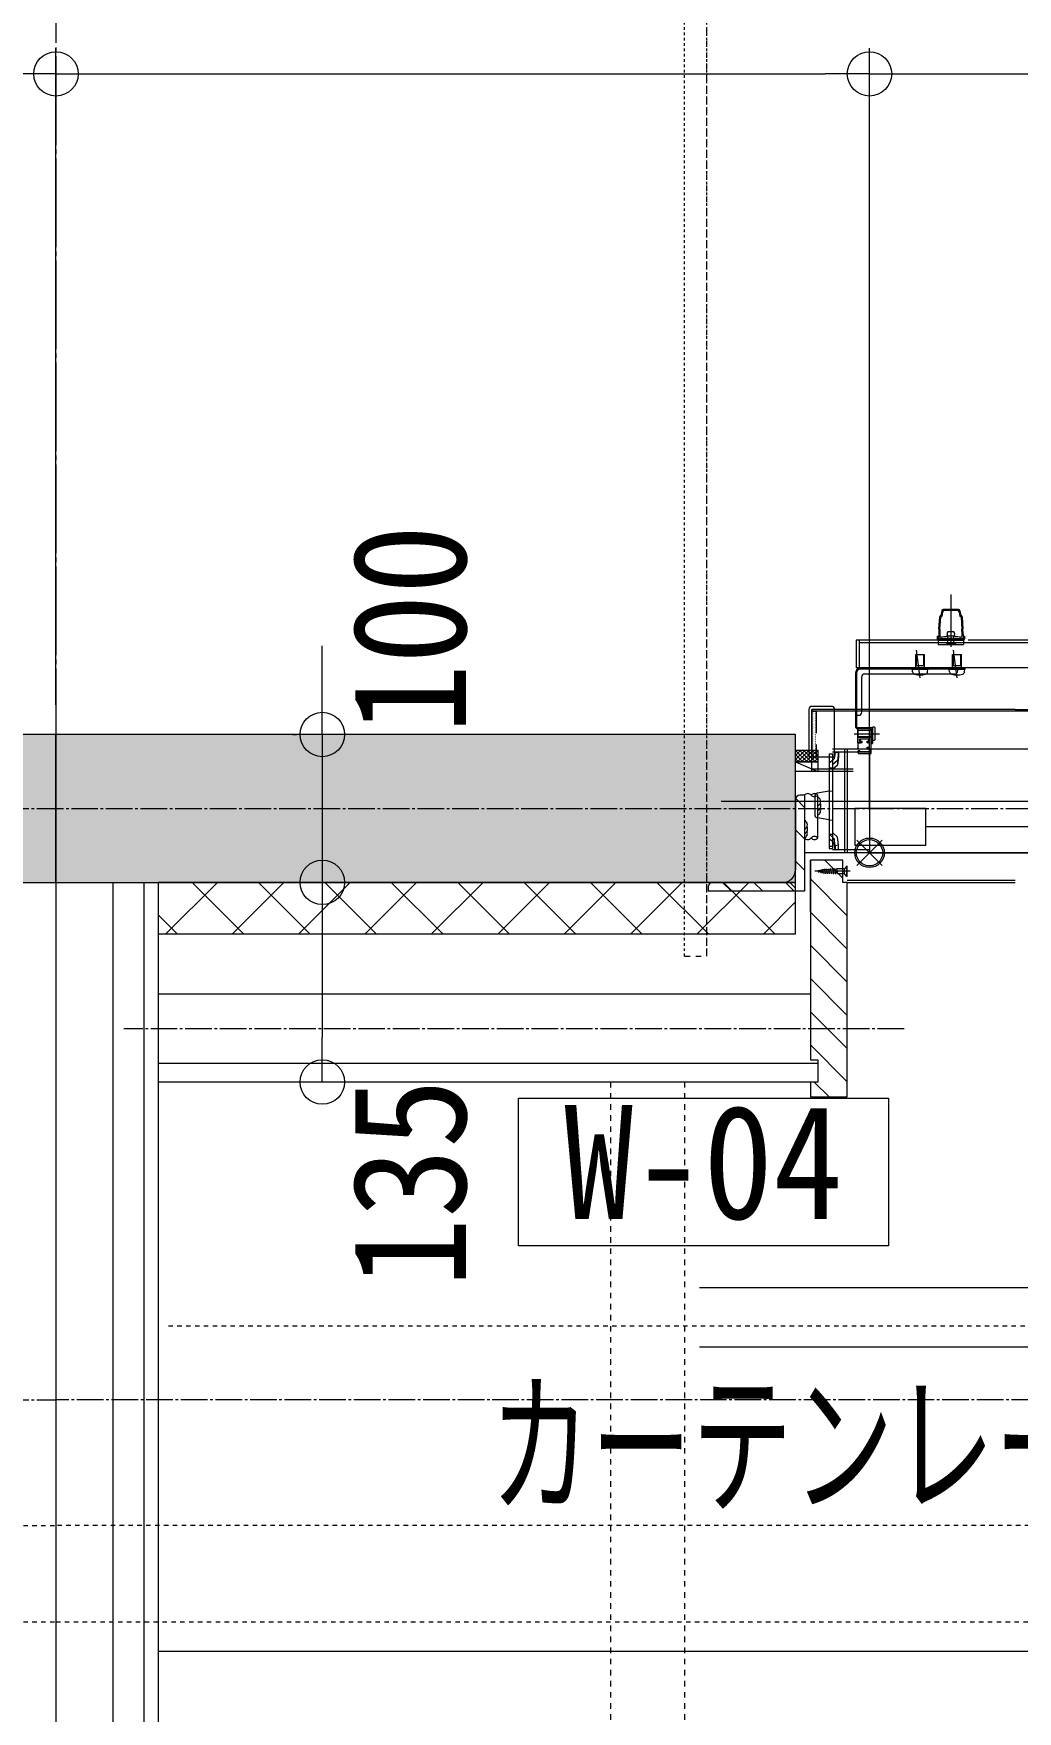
# Model space of a CAD drawing. Units: millimetres at full size, sheet at 1:30. Extents: x -17796 to 21385, y -23279 to 7734.
# Drawn here: x 13369 to 14034, y 2670 to 3805 of the extents above; entities that cross this region are included whole.
import ezdxf
from ezdxf.enums import TextEntityAlignment as Align

# ---------------------------------------------------------------- set-up
doc = ezdxf.new("R2010")
doc.units = ezdxf.units.MM
doc.header["$LTSCALE"] = 30
for name, pattern in [('USER10', [0.12, 0.06, -0.06]), ('USER11', [0.25, 0.125, -0.125]), ('USER14', [18.9, 15, -0.9, 0.6, -0.9, 0.6, -0.9]), ('USER2', [2, 1.25, -0.25, 0.25, -0.25]), ('USER4', [0.78, 0.6, -0.06, 0.06, -0.06]), ('USER7', [0.2, 0.1, -0.1]), ('USER8', [0.75, 0.5, -0.25]), ('USER9', [2.3, 2, -0.1, 0.1, -0.1])]:
    doc.linetypes.add(name, pattern=pattern)
for name, color, linetype, lineweight in [('0-1_(W)電灯', 253, 'Continuous', 18), ('0-A_RC壁', 21, 'Continuous', 18), ('0-B_0_6P', 54, 'USER4', 18), ('0-C_0_4P', 4, 'Continuous', 18), ('0-D_破線', 30, 'Continuous', 18), ('1-F_衛生陶器・住設', 2, 'USER9', 18), ('2-E_', 253, 'USER10', 18), ('3-D_雲マーク・質疑コ', 3, 'USER11', 18), ('6-0_補助線1', 134, 'Continuous', 9), ('6-F_寸法', 2, 'Continuous', 18)]:
    doc.layers.add(name, color=color, linetype=linetype, lineweight=lineweight)
doc.styles.add('ＭＳ ゴシック', font='')
doc.styles.get('ＭＳ ゴシック').set_extended_font_data('MS Gothic')

msp = doc.modelspace()

# ---------------------------------------------------------------- linework, layer by layer
at = {"layer": '0-1_(W)電灯', "color": 6}
for p, q in [((13384.07, 3350.96), (13384.07, 3795.18)), ((13384.07, 3350.96), (13384.07, 3795.18)), ((13934.07, 3280.96), (13934.07, 3795.18)), ((13934.07, 3280.96), (13934.07, 3795.18)), ((13414.07, 3777.68), (13904.07, 3777.68)), ((13964.07, 3777.68), (15314.07, 3777.68)), ((15618.07, 2710.96), (13453.07, 2710.96))]:
    msp.add_line(p, q, dxfattribs=at)
at = {"layer": '0-1_(W)電灯', "color": 7}
for p, q in [((13384.07, 3777.68), (13354.07, 3777.68)), ((13384.07, 3777.68), (13414.07, 3777.68)), ((13934.07, 3777.68), (13904.07, 3777.68)), ((13934.07, 3777.68), (13964.07, 3777.68)), ((13564.13, 3330.96), (13564.13, 3360.96)), ((13934.07, 3285.96), (15344.07, 3285.96)), ((13564.13, 3230.96), (13564.13, 3200.96)), ((13564.13, 3230.96), (13564.13, 3200.96)), ((13564.13, 3095.96), (13564.13, 3125.96))]:
    msp.add_line(p, q, dxfattribs=at)
at = {"layer": '0-1_(W)電灯', "color": 9}
for p, q in [((13994.24, 3415.47), (13983.9, 3415.47)), ((13989.07, 3425.56), (13989.07, 3390.33)), ((13980.93, 3402.17), (13981.51, 3410.54)), ((13981.63, 3402.13), (13982.19, 3410.29)), ((13982.92, 3414.66), (13982.32, 3411.46)), ((13982.9, 3410.76), (13982.69, 3410.76)), ((13983.5, 3413.96), (13982.9, 3410.76)), ((13993.66, 3414.77), (13984.48, 3414.77)), ((13994.64, 3413.96), (13995.24, 3410.76)), ((13995.22, 3414.66), (13995.82, 3411.46)), ((13995.45, 3410.76), (13995.24, 3410.76)), ((13995.95, 3410.29), (13996.5, 3402.13)), ((13996.63, 3410.54), (13997.2, 3402.17)), ((13925.07, 3394.76), (13925.07, 3375.96)), ((13927.07, 3394.76), (13925.07, 3394.76)), ((14020.12, 3392.96), (13927.07, 3392.96)), ((13979.77, 3397.56), (13979.77, 3395.56)), ((13979.77, 3397.56), (13980.57, 3397.56)), ((13980.57, 3397.56), (13980.57, 3391.76)), ((13980.57, 3395.56), (13997.57, 3395.56)), ((13980.57, 3394.76), (13997.57, 3394.76)), ((13980.82, 3398.77), (13980.82, 3396.56)), ((13987.47, 3392.06), (13985.47, 3392.96)), ((13986.07, 3397.37), (13986.07, 3396.97)), ((13991.07, 3400.46), (13987.07, 3400.46)), ((13987.07, 3395.56), (13987.07, 3397.46)), ((13987.07, 3392.96), (13987.07, 3395.5)), ((13990.67, 3392.06), (13992.67, 3392.96)), ((13991.07, 3395.56), (13991.07, 3397.46)), ((13991.07, 3392.96), (13991.07, 3395.5)), ((13992.07, 3397.37), (13992.07, 3396.97)), ((13997.32, 3398.77), (13997.32, 3396.56)), ((13997.57, 3397.56), (13997.57, 3391.76)), ((13997.57, 3397.56), (13998.37, 3397.56)), ((13998.37, 3397.56), (13998.37, 3395.56)), ((15226.17, 3392.96), (14020.31, 3392.96)), ((13965.27, 3375.16), (13965.27, 3385.16)), ((13965.27, 3385.16), (13971.27, 3385.16)), ((13968.27, 3369.19), (13965.77, 3388.06)), ((13965.81, 3377.66), (13965.81, 3385.16)), ((13970.73, 3377.66), (13970.73, 3385.16)), ((13971.27, 3375.16), (13971.27, 3385.16)), ((13980.57, 3391.76), (13997.57, 3391.76)), ((13990.67, 3392.06), (13987.47, 3392.06)), ((13990.27, 3375.16), (13990.27, 3385.16)), ((13990.27, 3385.16), (13996.27, 3385.16)), ((13993.27, 3369.19), (13990.77, 3387.88)), ((13990.81, 3377.66), (13990.81, 3385.16)), ((13995.73, 3377.66), (13995.73, 3385.16)), ((13996.27, 3375.16), (13996.27, 3385.16)), ((13924.77, 3335.76), (13924.77, 3372.96)), ((13925.57, 3371.96), (13924.77, 3371.96)), ((13927.07, 3375.96), (13925.07, 3375.96)), ((13925.57, 3335.76), (13925.57, 3373.16)), ((14012.72, 3375.96), (13927.07, 3375.96)), ((13998.77, 3375.16), (13927.57, 3375.16)), ((13998.77, 3375.96), (13927.77, 3375.96)), ((13928.77, 3345.96), (13928.77, 3369.96)), ((13930.77, 3371.96), (13991.77, 3371.96)), ((13963.17, 3373.42), (13963.02, 3375.16)), ((13963.02, 3375.16), (13973.52, 3375.16)), ((13965.02, 3375.16), (13965.02, 3375.96)), ((13965.27, 3377.66), (13971.27, 3377.66)), ((13971.52, 3375.16), (13971.52, 3375.96)), ((13973.37, 3373.42), (13973.52, 3375.16)), ((13988.17, 3373.42), (13988.02, 3375.16)), ((13988.02, 3375.16), (13998.52, 3375.16)), ((13990.02, 3375.16), (13990.02, 3375.96)), ((13990.27, 3377.66), (13996.27, 3377.66)), ((13993.77, 3373.96), (13993.77, 3375.16)), ((13996.52, 3375.16), (13996.52, 3375.96)), ((13998.37, 3373.42), (13998.52, 3375.16)), ((13998.77, 3375.16), (13998.77, 3375.96)), ((15262.42, 3375.96), (14012.72, 3375.96)), ((13925.57, 3365.96), (13924.77, 3365.96)), ((13893.07, 3347.96), (13893.07, 3315.66)), ((13909.07, 3349.96), (13895.07, 3349.96)), ((13895.07, 3305.96), (13895.07, 3347.96)), ((13910.07, 3347.96), (13895.07, 3347.96)), ((13910.07, 3347.96), (13895.07, 3347.96)), ((13895.07, 3347.96), (13895.07, 3315.66)), ((13910.07, 3348.96), (13910.07, 3315.66)), ((14032.57, 3347.96), (13910.07, 3347.96)), ((14032.57, 3347.96), (15245.57, 3347.96)), ((14032.57, 3346.76), (13895.07, 3346.76)), ((13895.29, 3346.61), (13895.28, 3346.61)), ((13895.29, 3345.02), (13895.28, 3345.02)), ((13895.29, 3343.44), (13895.28, 3343.44)), ((13895.29, 3341.85), (13895.28, 3341.85)), ((13895.29, 3340.26), (13895.28, 3340.26)), ((13895.29, 3338.67), (13895.28, 3338.67)), ((13895.29, 3337.09), (13895.28, 3337.09)), ((13895.69, 3345.82), (13895.68, 3345.82)), ((13895.69, 3344.23), (13895.68, 3344.23)), ((13895.69, 3342.64), (13895.68, 3342.64)), ((13895.69, 3341.06), (13895.68, 3341.06)), ((13895.69, 3339.47), (13895.68, 3339.47)), ((13895.69, 3337.88), (13895.68, 3337.88)), ((13895.69, 3336.29), (13895.68, 3336.29)), ((13896.08, 3346.61), (13896.07, 3346.61)), ((13896.08, 3345.02), (13896.07, 3345.02)), ((13896.08, 3343.44), (13896.07, 3343.44)), ((13896.08, 3341.85), (13896.07, 3341.85)), ((13896.08, 3340.26), (13896.07, 3340.26)), ((13896.08, 3338.67), (13896.07, 3338.67)), ((13896.08, 3337.09), (13896.07, 3337.09)), ((13896.48, 3345.82), (13896.47, 3345.82)), ((13896.48, 3344.23), (13896.47, 3344.23)), ((13896.48, 3342.64), (13896.47, 3342.64)), ((13896.48, 3341.06), (13896.47, 3341.06)), ((13896.48, 3339.47), (13896.47, 3339.47)), ((13896.48, 3337.88), (13896.47, 3337.88)), ((13896.48, 3336.29), (13896.47, 3336.29)), ((13896.88, 3346.61), (13896.87, 3346.61)), ((13896.88, 3345.02), (13896.87, 3345.02)), ((13896.88, 3343.44), (13896.87, 3343.44)), ((13896.88, 3341.85), (13896.87, 3341.85)), ((13896.88, 3340.26), (13896.87, 3340.26)), ((13896.88, 3338.67), (13896.87, 3338.67)), ((13896.88, 3337.09), (13896.87, 3337.09)), ((13897.28, 3345.82), (13897.27, 3345.82)), ((13897.28, 3344.23), (13897.27, 3344.23)), ((13897.28, 3342.64), (13897.27, 3342.64)), ((13897.28, 3341.06), (13897.27, 3341.06)), ((13897.28, 3339.47), (13897.27, 3339.47)), ((13897.28, 3337.88), (13897.27, 3337.88)), ((13897.28, 3336.29), (13897.27, 3336.29)), ((13897.67, 3346.61), (13897.66, 3346.61)), ((13897.67, 3345.02), (13897.66, 3345.02)), ((13897.67, 3343.44), (13897.66, 3343.44)), ((13897.67, 3341.85), (13897.66, 3341.85)), ((13897.67, 3340.26), (13897.66, 3340.26)), ((13897.67, 3338.67), (13897.66, 3338.67)), ((13897.67, 3337.09), (13897.66, 3337.09)), ((13925.57, 3343.96), (13926.77, 3343.96)), ((13936.07, 3335.96), (13936.07, 3326.96)), ((13937.27, 3335.96), (13936.07, 3335.96)), ((15245.57, 3346.76), (14032.57, 3346.76)), ((13895.29, 3335.5), (13895.28, 3335.5)), ((13895.29, 3333.91), (13895.28, 3333.91)), ((13895.29, 3332.32), (13895.28, 3332.32)), ((13895.29, 3330.74), (13895.28, 3330.74)), ((13895.29, 3329.15), (13895.28, 3329.15)), ((13895.29, 3327.56), (13895.28, 3327.56)), ((13895.29, 3325.97), (13895.28, 3325.97)), ((13895.69, 3334.71), (13895.68, 3334.71)), ((13895.69, 3333.12), (13895.68, 3333.12)), ((13895.69, 3331.53), (13895.68, 3331.53)), ((13895.69, 3329.94), (13895.68, 3329.94)), ((13895.69, 3328.36), (13895.68, 3328.36)), ((13895.69, 3326.77), (13895.68, 3326.77)), ((13895.69, 3325.18), (13895.68, 3325.18)), ((13896.08, 3335.5), (13896.07, 3335.5)), ((13896.08, 3333.91), (13896.07, 3333.91)), ((13896.08, 3332.32), (13896.07, 3332.32)), ((13896.08, 3330.74), (13896.07, 3330.74)), ((13896.08, 3329.15), (13896.07, 3329.15)), ((13896.08, 3327.56), (13896.07, 3327.56)), ((13896.08, 3325.97), (13896.07, 3325.97)), ((13896.48, 3334.71), (13896.47, 3334.71)), ((13896.48, 3333.12), (13896.47, 3333.12)), ((13896.48, 3331.53), (13896.47, 3331.53)), ((13896.48, 3329.94), (13896.47, 3329.94)), ((13896.48, 3328.36), (13896.47, 3328.36)), ((13896.48, 3326.77), (13896.47, 3326.77)), ((13896.48, 3325.18), (13896.47, 3325.18)), ((13896.88, 3335.5), (13896.87, 3335.5)), ((13896.88, 3333.91), (13896.87, 3333.91)), ((13896.88, 3332.32), (13896.87, 3332.32)), ((13896.88, 3330.74), (13896.87, 3330.74)), ((13896.88, 3329.15), (13896.87, 3329.15)), ((13896.88, 3327.56), (13896.87, 3327.56)), ((13896.88, 3325.97), (13896.87, 3325.97)), ((13897.28, 3334.71), (13897.27, 3334.71)), ((13897.28, 3333.12), (13897.27, 3333.12)), ((13897.28, 3331.53), (13897.27, 3331.53)), ((13897.28, 3329.94), (13897.27, 3329.94)), ((13897.28, 3328.36), (13897.27, 3328.36)), ((13897.28, 3326.77), (13897.27, 3326.77)), ((13897.28, 3325.18), (13897.27, 3325.18)), ((13897.67, 3335.5), (13897.66, 3335.5)), ((13897.67, 3333.91), (13897.66, 3333.91)), ((13897.67, 3332.32), (13897.66, 3332.32)), ((13897.67, 3330.74), (13897.66, 3330.74)), ((13897.67, 3329.15), (13897.66, 3329.15)), ((13897.67, 3327.56), (13897.66, 3327.56)), ((13897.67, 3325.97), (13897.66, 3325.97)), ((13925.57, 3335.76), (13935.27, 3335.76)), ((13935.27, 3334.96), (13925.57, 3334.96)), ((13926.07, 3325.26), (13926.07, 3334.96)), ((13926.07, 3334.96), (13926.67, 3334.96)), ((13926.07, 3333.96), (13926.07, 3328.96)), ((13934.87, 3333.96), (13926.07, 3333.96)), ((13936.07, 3333.56), (13926.07, 3333.56)), ((13936.07, 3329.36), (13926.07, 3329.36)), ((13934.87, 3328.96), (13926.07, 3328.96)), ((13926.07, 3325.76), (13926.07, 3328.46)), ((13926.07, 3325.26), (13926.07, 3321.96)), ((13933.57, 3328.96), (13926.57, 3328.96)), ((13926.57, 3325.26), (13928.27, 3325.26)), ((13934.77, 3334.96), (13926.67, 3334.96)), ((13933.57, 3327.76), (13927.27, 3327.76)), ((13927.27, 3326.26), (13927.27, 3327.76)), ((13927.27, 3326.26), (13928.27, 3326.26)), ((13927.77, 3327.76), (13927.77, 3326.46)), ((13933.57, 3327.76), (13927.77, 3327.76)), ((13927.77, 3326.46), (13928.97, 3326.46)), ((13932.37, 3325.26), (13932.37, 3326.46)), ((13932.37, 3326.46), (13933.57, 3326.46)), ((13933.57, 3325.26), (13932.37, 3325.26)), ((13933.57, 3326.26), (13933.07, 3326.26)), ((13933.57, 3325.26), (13933.07, 3325.26)), ((13933.57, 3326.46), (13933.57, 3327.76)), ((13934.07, 3326.76), (13934.07, 3327.26)), ((13934.07, 3322.46), (13934.07, 3324.76)), ((13934.07, 3322.86), (13934.07, 3324.76)), ((13934.87, 3333.96), (13934.87, 3328.96)), ((13934.87, 3333.96), (13934.99, 3333.8)), ((13934.87, 3328.96), (13934.99, 3329.12)), ((13935.27, 3318.46), (13935.27, 3334.46)), ((13935.27, 3334.21), (13936.07, 3334.21)), ((13935.27, 3332.21), (13936.07, 3332.21)), ((13935.27, 3328.71), (13936.07, 3328.71)), ((13935.27, 3326.71), (13936.07, 3326.71)), ((13936.07, 3334.96), (13936.07, 3324.96)), ((13937.27, 3326.96), (13936.07, 3326.96)), ((13937.57, 3335.66), (13937.57, 3327.26)), ((13884.07, 3314.02), (13890.5, 3320.46)), ((13884.07, 3316.85), (13887.67, 3320.46)), ((13884.07, 3319.68), (13884.85, 3320.46)), ((13891.82, 3312.46), (13884.07, 3320.21)), ((13889, 3312.46), (13884.07, 3317.38)), ((13886.17, 3312.46), (13884.07, 3314.55)), ((13885.33, 3312.46), (13893.33, 3320.46)), ((13894.65, 3312.46), (13886.65, 3320.46)), ((13888.16, 3312.46), (13896.16, 3320.46)), ((13897.48, 3312.46), (13889.48, 3320.46)), ((13890.99, 3312.46), (13898.99, 3320.46)), ((13899.07, 3313.7), (13892.31, 3320.46)), ((13910.07, 3315.66), (13893.07, 3315.66)), ((13893.82, 3312.46), (13899.07, 3317.71)), ((13899.07, 3316.52), (13895.14, 3320.46)), ((13895.29, 3324.39), (13895.28, 3324.39)), ((13895.29, 3322.8), (13895.28, 3322.8)), ((13895.29, 3321.21), (13895.28, 3321.21)), ((13895.29, 3319.62), (13895.28, 3319.62)), ((13895.29, 3318.04), (13895.28, 3318.04)), ((13895.29, 3316.45), (13895.28, 3316.45)), ((13895.69, 3323.59), (13895.68, 3323.59)), ((13895.69, 3322.01), (13895.68, 3322.01)), ((13895.69, 3320.42), (13895.68, 3320.42)), ((13895.69, 3318.83), (13895.68, 3318.83)), ((13895.69, 3317.24), (13895.68, 3317.24)), ((13896.08, 3324.39), (13896.07, 3324.39)), ((13896.08, 3322.8), (13896.07, 3322.8)), ((13896.08, 3321.21), (13896.07, 3321.21)), ((13896.08, 3319.62), (13896.07, 3319.62)), ((13896.08, 3318.04), (13896.07, 3318.04)), ((13896.08, 3316.45), (13896.07, 3316.45)), ((13896.48, 3323.59), (13896.47, 3323.59)), ((13896.48, 3322.01), (13896.47, 3322.01)), ((13896.48, 3320.42), (13896.47, 3320.42)), ((13896.48, 3318.83), (13896.47, 3318.83)), ((13896.48, 3317.24), (13896.47, 3317.24)), ((13896.64, 3312.46), (13899.07, 3314.88)), ((13896.88, 3324.39), (13896.87, 3324.39)), ((13896.88, 3322.8), (13896.87, 3322.8)), ((13896.88, 3321.21), (13896.87, 3321.21)), ((13896.88, 3319.62), (13896.87, 3319.62)), ((13896.88, 3318.04), (13896.87, 3318.04)), ((13896.88, 3316.45), (13896.87, 3316.45)), ((13897.28, 3323.59), (13897.27, 3323.59)), ((13897.28, 3322.01), (13897.27, 3322.01)), ((13897.28, 3320.42), (13897.27, 3320.42)), ((13897.28, 3318.83), (13897.27, 3318.83)), ((13897.28, 3317.24), (13897.27, 3317.24)), ((13897.67, 3324.39), (13897.66, 3324.39)), ((13897.67, 3322.8), (13897.66, 3322.8)), ((13897.67, 3321.21), (13897.66, 3321.21)), ((13897.67, 3319.62), (13897.66, 3319.62)), ((13897.67, 3318.04), (13897.66, 3318.04)), ((13897.67, 3316.45), (13897.66, 3316.45)), ((13899.07, 3319.35), (13897.97, 3320.46)), ((13906.77, 3317.96), (13906.77, 3253.96)), ((13906.77, 3317.96), (13909.07, 3317.96)), ((13909.07, 3313.46), (13906.77, 3311.56)), ((13934.07, 3320.96), (13909.07, 3320.96)), ((13934.07, 3318.96), (13909.07, 3318.96)), ((13909.07, 3317.96), (13909.07, 3253.96)), ((13912.48, 3313.3), (13909.07, 3310.47)), ((13910.87, 3318.96), (13913.15, 3318.67)), ((13912.48, 3313.3), (13912.44, 3310.3)), ((13913.15, 3318.67), (13912.48, 3313.3)), ((13913.15, 3318.67), (13913.15, 3315.67)), ((13917.07, 3320.96), (13917.07, 3250.96)), ((13919.07, 3320.96), (13919.07, 3250.96)), ((13926.07, 3321.96), (13927.07, 3320.96)), ((13926.07, 3320.96), (13926.07, 3321.96)), ((13926.37, 3318.46), (13926.37, 3319.86)), ((13927.57, 3319.86), (13926.37, 3319.86)), ((13934.77, 3317.96), (13926.87, 3317.96)), ((13927.57, 3319.16), (13927.57, 3319.86)), ((13934.07, 3319.16), (13927.57, 3319.16)), ((13932.37, 3320.96), (13932.37, 3322.36)), ((13932.37, 3322.36), (13933.57, 3322.36)), ((13933.57, 3321.96), (13933.07, 3321.96)), ((13934.07, 3320.96), (13933.07, 3320.96)), ((15344.07, 3320.96), (13934.07, 3320.96)), ((13934.07, 3318.96), (13934.07, 3320.96)), ((13934.07, 3319.16), (13934.07, 3320.96)), ((13884.07, 3312.46), (13899.07, 3305.96)), ((13923.06, 3307.46), (13895.07, 3307.46)), ((13923.07, 3305.96), (13895.07, 3305.96)), ((13906.77, 3308.36), (13909.07, 3308.36)), ((13906.77, 3292.57), (13898.74, 3291.23)), ((13906.77, 3292.57), (13909.07, 3292.96)), ((13833.8, 3285.96), (13934.07, 3285.96)), ((13884.07, 3286.96), (13884.07, 3239.46)), ((13890.07, 3281.68), (13884.15, 3287.6)), ((13890.07, 3289.96), (13887.07, 3289.96)), ((13890.07, 3289.96), (13890.07, 3224.96)), ((13890.07, 3289.96), (13890.07, 3260.97)), ((13897.07, 3289.26), (13897.07, 3276.65)), ((13899.07, 3260.97), (13899.07, 3289.96)), ((13924.07, 3280.96), (13924.07, 3255.96)), ((13972.07, 3280.96), (13924.07, 3280.96)), ((13972.07, 3255.96), (13972.07, 3280.96)), ((13906.77, 3273.34), (13898.74, 3274.68)), ((13906.77, 3273.34), (13909.07, 3272.96)), ((14619.07, 3268.46), (13972.07, 3268.46)), ((13890.07, 3260.47), (13884.07, 3266.47)), ((13909.07, 3261.52), (13906.77, 3263.56)), ((13906.77, 3263.56), (13909.07, 3263.56)), ((13912.44, 3261.61), (13909.07, 3264.59)), ((13910.27, 3260.46), (13909.07, 3261.52)), ((13910.87, 3255.96), (13910.27, 3260.46)), ((13910.27, 3260.46), (13910.27, 3257.46)), ((13913.15, 3256.24), (13912.44, 3261.61)), ((13942.63, 3242.4), (13925.51, 3259.51)), ((13942.63, 3259.51), (13925.51, 3242.4)), ((13890.07, 3239.26), (13884.07, 3245.26)), ((13909.37, 3250.96), (13890.07, 3250.96)), ((13894.07, 3210.96), (13894.07, 3245.96)), ((13916.07, 3233.77), (13903.89, 3245.96)), ((13906.77, 3255.46), (13909.07, 3255.46)), ((13906.77, 3253.96), (13909.07, 3253.96)), ((13934.07, 3252.96), (13909.07, 3252.96)), ((13934.07, 3250.96), (13909.07, 3250.96)), ((13910.87, 3255.96), (13913.15, 3256.24)), ((13910.87, 3255.96), (13910.87, 3252.96)), ((13972.07, 3255.96), (13924.07, 3255.96)), ((13934.07, 3250.96), (13934.07, 3252.96)), ((15344.07, 3250.96), (13934.07, 3250.96)), ((13921.07, 3238.46), (13897.08, 3238.46)), ((13825.07, 3227.96), (13825.07, 3224.96)), ((13890.07, 3224.96), (13825.07, 3224.96)), ((13875.57, 3230.96), (13828.07, 3230.96)), ((13840.73, 3224.96), (13834.73, 3230.96)), ((13861.94, 3224.96), (13855.94, 3230.96)), ((13883.16, 3224.96), (13877.03, 3231.08)), ((13919.07, 3208.32), (13894.07, 3233.32)), ((13919.07, 3230.77), (13918.89, 3230.96)), ((13919.07, 3232.46), (14032.57, 3232.46)), ((13919.07, 3230.96), (14032.57, 3230.96)), ((13919.07, 3185.87), (13894.07, 3210.87)), ((13919.07, 3163.42), (13894.07, 3188.42)), ((13919.07, 3140.97), (13894.07, 3165.97)), ((13919.07, 3118.52), (13894.07, 3143.52)), ((13919.07, 3096.07), (13894.07, 3121.07)), ((13906.73, 3085.96), (13896.73, 3095.96))]:
    msp.add_line(p, q, dxfattribs=at)
at = {"layer": '0-1_(W)電灯', "color": 171}
for p, q in [((13564.13, 3360.96), (13564.13, 3390.96)), ((13544.13, 3330.96), (13546.63, 3330.96)), ((13544.13, 3230.96), (13546.63, 3230.96)), ((13564.13, 3200.96), (13564.13, 3170.96)), ((13564.13, 3200.96), (13564.13, 3125.96)), ((13564.13, 3095.96), (13546.63, 3095.96))]:
    msp.add_line(p, q, dxfattribs=at)
at = {"layer": '0-1_(W)電灯', "color": 9, "linetype": 'USER2'}
msp.add_line((13923.65, 3331.46), (13940.76, 3331.46), dxfattribs=at)
at = {"layer": '0-1_(W)電灯', "color": 9, "linetype": 'USER8'}
for p, q in [((13902.87, 3239.47), (13899.08, 3238.46)), ((13902.87, 3237.44), (13899.08, 3238.46)), ((13899.38, 3239.16), (13899.68, 3237.67)), ((13900.71, 3239.51), (13901.16, 3237.28)), ((13902.04, 3239.87), (13902.64, 3236.88)), ((13911.86, 3239.79), (13902.87, 3239.47)), ((13912.39, 3237.11), (13902.87, 3237.44)), ((13903.4, 3240.09), (13904.06, 3236.8)), ((13904.79, 3240.14), (13905.46, 3236.75)), ((13906.18, 3240.19), (13906.87, 3236.7)), ((13907.57, 3240.24), (13908.28, 3236.65)), ((13908.96, 3240.29), (13909.69, 3236.6)), ((13910.35, 3240.33), (13911.1, 3236.55)), ((13917.07, 3240.2), (13911.77, 3240.2)), ((13911.77, 3240.2), (13912.47, 3236.71)), ((13917.07, 3236.71), (13912.47, 3236.71)), ((13918.82, 3241.95), (13917.07, 3240.2)), ((13917.07, 3236.71), (13917.07, 3240.2)), ((13918.82, 3234.96), (13917.07, 3236.71)), ((13918.82, 3234.96), (13918.82, 3241.95)), ((13919.07, 3241.95), (13918.82, 3241.95)), ((13919.07, 3234.96), (13918.82, 3234.96)), ((13919.07, 3234.96), (13919.07, 3241.95))]:
    msp.add_line(p, q, dxfattribs=at)
at = {"layer": '0-1_(W)電灯', "color": 41}
for p, q in [((13884.07, 3230.96), (13453.07, 3230.96)), ((13458.18, 3195.96), (13493.18, 3230.96)), ((13511.06, 3195.96), (13476.06, 3230.96)), ((13503.08, 3195.96), (13538.08, 3230.96)), ((13555.96, 3195.96), (13520.96, 3230.96)), ((13547.98, 3195.96), (13582.98, 3230.96)), ((13600.86, 3195.96), (13565.86, 3230.96)), ((13592.88, 3195.96), (13627.88, 3230.96)), ((13645.76, 3195.96), (13610.76, 3230.96)), ((13637.78, 3195.96), (13672.78, 3230.96)), ((13690.66, 3195.96), (13655.66, 3230.96)), ((13682.68, 3195.96), (13717.68, 3230.96)), ((13735.57, 3195.96), (13700.57, 3230.96)), ((13727.59, 3195.96), (13762.59, 3230.96)), ((13780.47, 3195.96), (13745.47, 3230.96)), ((13772.49, 3195.96), (13807.49, 3230.96)), ((13825.37, 3195.96), (13790.37, 3230.96)), ((13817.39, 3195.96), (13852.39, 3230.96)), ((13870.27, 3195.96), (13835.27, 3230.96)), ((13884.07, 3227.06), (13880.17, 3230.96)), ((13884.07, 3195.96), (13884.07, 3230.96)), ((13862.29, 3195.96), (13884.07, 3217.74)), ((13466.16, 3195.96), (13453.07, 3209.04)), ((13884.07, 3195.96), (13453.07, 3195.96))]:
    msp.add_line(p, q, dxfattribs=at)
at = {"layer": '0-1_(W)電灯', "color": 30}
for p, q in [((13894.07, 3155.46), (13453.07, 3155.46)), ((13899.07, 3108.46), (13453.07, 3108.46))]:
    msp.add_line(p, q, dxfattribs=at)
at = {"layer": '0-1_(W)電灯', "color": 54, "linetype": 'USER4'}
for p, q in [((13957.5, 3131.96), (13430, 3131.96)), ((12084.07, 2880.96), (13384.07, 2880.96))]:
    msp.add_line(p, q, dxfattribs=at)
at = {"layer": '0-1_(W)電灯', "color": 4}
msp.add_line((13899.07, 3095.96), (13453.07, 3095.96), dxfattribs=at)
at = {"layer": '0-1_(W)電灯', "color": 3, "linetype": 'USER11'}
for p, q in [((13759.07, 3095.96), (13759.07, -4289.04)), ((13809.07, 3095.96), (13809.07, -4289.04))]:
    msp.add_line(p, q, dxfattribs=at)
at = {"layer": '0-1_(W)電灯', "color": 3, "linetype": 'USER14'}
for p, q in [((13819.07, 2956.96), (15459.07, 2956.96)), ((13819.07, 2916.96), (15459.07, 2916.96))]:
    msp.add_line(p, q, dxfattribs=at)
at = {"layer": '0-1_(W)電灯', "color": 142, "linetype": 'USER7'}
msp.add_line((12084.07, 2795.96), (13384.07, 2795.96), dxfattribs=at)
at = {"layer": '0-1_(W)電灯', "color": 4, "linetype": 'USER7'}
msp.add_line((12084.07, 2730.96), (13384.07, 2730.96), dxfattribs=at)
at = {"layer": '0-1_(W)電灯', "color": 9}
for points in [[(13983.82, 3394.76), (13927.07, 3394.76), (13927.07, 3375.96)], [(14748.82, 3394.76), (14020.22, 3394.76), (14000.82, 3394.76)], [(13928.97, 3326.46), (13928.97, 3325.26), (13926.07, 3325.26)], [(13934.07, 3329.46), (13934.07, 3333.76), (13926.67, 3333.76)], [(13935.27, 3334.96), (13935.27, 3324.96), (13936.07, 3324.96)], [(13910.87, 3318.96), (13910.27, 3314.46), (13909.07, 3313.46)], [(13913.15, 3315.67), (13912.44, 3310.3), (13909.07, 3307.32)], [(13910.87, 3252.96), (13910.27, 3257.46), (13909.07, 3258.5), (13906.77, 3260.51)], [(13910.87, 3252.96), (13913.15, 3253.24), (13913.15, 3256.24)]]:
    msp.add_lwpolyline(points, dxfattribs=at)
at = {"layer": '0-1_(W)電灯', "color": 9, "linetype": 'USER8'}
msp.add_lwpolyline([(13898.07, 3315.66), (13895.07, 3315.66), (13895.07, 3346.76), (13898.07, 3346.76)], close=True, dxfattribs=at)
at = {"layer": '0-1_(W)電灯', "color": 142, "linetype": 'USER7'}
for points in [[(14909.07, 3330.96), (14909.07, 2930.96), (13459.07, 2930.96)], [(15374.07, 3195.96), (15044.07, 3195.96), (15044.07, 2795.96), (13384.07, 2795.96)]]:
    msp.add_lwpolyline(points, dxfattribs=at)
at = {"layer": '0-1_(W)電灯', "color": 171}
msp.add_lwpolyline([(13564.13, 3330.96), (13564.13, 3230.96), (13546.63, 3230.96)], dxfattribs=at)
at = {"layer": '0-1_(W)電灯', "color": 9}
for points in [[(13884.07, 3320.46), (13899.07, 3320.46), (13899.07, 3312.46), (13884.07, 3312.46)], [(13934.07, 3250.96), (15344.07, 3250.96), (15344.07, 3320.96), (13934.07, 3320.96)], [(13884.07, 3312.46), (13899.07, 3312.46), (13899.07, 3305.96), (13884.07, 3305.96)], [(13894.07, 3085.96), (13919.07, 3085.96), (13919.07, 3230.96), (13916.07, 3230.96), (13916.07, 3245.96), (13894.07, 3245.96), (13894.07, 3110.96), (13899.07, 3110.96), (13899.07, 3095.96), (13894.07, 3095.96)]]:
    msp.add_lwpolyline(points, close=True, dxfattribs=at)
at = {"layer": '0-1_(W)電灯', "color": 54, "linetype": 'USER4'}
msp.add_lwpolyline([(14984.07, 3255.96), (14984.07, 2880.96), (13384.07, 2880.96)], dxfattribs=at)
at = {"layer": '0-1_(W)電灯', "color": 2}
msp.add_lwpolyline([(13946.82, 2985.14), (13696.82, 2985.14), (13696.82, 3085.14), (13946.82, 3085.14)], close=True, dxfattribs=at)
at = {"layer": '0-1_(W)電灯', "color": 4, "linetype": 'USER7'}
msp.add_lwpolyline([(13384.07, 2730.96), (15109.07, 2730.96), (15618.07, 2730.96)], dxfattribs=at)
at = {"layer": '0-1_(W)電灯', "color": 7}
for centre in [(13384.07, 3777.68), (13384.07, 3777.68), (13934.07, 3777.68), (13934.07, 3777.68), (13564.13, 3330.96), (13564.13, 3230.96), (13564.13, 3230.96), (13564.13, 3095.96)]:
    msp.add_circle(centre, 15, dxfattribs=at)
at = {"layer": '0-1_(W)電灯', "color": 9}
for radius in [10, 8.9]:
    msp.add_circle((13934.07, 3250.96), radius, dxfattribs=at)
for centre, radius, start, end in [((13983.9, 3414.47), 1, 90, 169.38035), ((13994.24, 3414.47), 1, 10.61966, 90), ((13982.5, 3410.47), 1, 100.80482, 176.09951), ((13982.69, 3410.26), 0.5, 90, 176.09951), ((13984.48, 3413.77), 1, 90, 169.38035), ((13993.66, 3413.77), 1, 10.61966, 90), ((13995.45, 3410.26), 0.5, 3.9005, 90), ((13995.63, 3410.47), 1, 3.9005, 79.19518), ((13980.57, 3395.56), 0.8, 180, 270), ((14030.82, 3398.77), 50, 176.09951, 180), ((13981.82, 3396.56), 1, 180, 274.11636), ((14030.82, 3398.77), 49.3, 176.09951, 181.14603), ((13982.53, 3397.81), 1, 181.14603, 273.66918), ((13989.07, 3295.82), 100, 85.88364, 94.11635), ((13989.07, 3295.82), 101.2, 91.69874, 93.66918), ((13989.07, 3295.82), 101.6, 88.30795, 91.69205), ((13988.67, 3398.96), 2.19, 136.84761, 223.15239), ((13989.47, 3398.96), 2.19, 316.84761, 43.15239), ((13989.07, 3295.82), 101.2, 86.33082, 88.30126), ((13995.61, 3397.81), 1, 266.33082, 358.85398), ((13996.32, 3396.56), 1, 265.88364, 359.99999), ((13947.32, 3398.77), 49.3, 358.85397, 3.9005), ((13947.32, 3398.77), 50, 359.99999, 3.9005), ((13997.57, 3395.56), 0.8, 270, 359.99999), ((13927.77, 3372.96), 3, 90, 180.00001), ((13927.57, 3373.16), 2, 90, 180.00001), ((13930.77, 3369.96), 2, 90, 180), ((13965.06, 3373.59), 1.9, 184.99999, 254.63752), ((13968.27, 3385.26), 14, 254.63752, 285.36249), ((13971.47, 3373.59), 1.9, 285.36249, 355), ((13990.06, 3373.59), 1.9, 184.99999, 254.63752), ((13993.27, 3385.26), 14, 254.63752, 285.36249), ((13991.77, 3373.96), 2, 270, 0), ((13996.47, 3373.59), 1.9, 285.36249, 355), ((13895.07, 3347.96), 2, 90, 180), ((13909.07, 3348.96), 1, 0, 90), ((13926.77, 3345.96), 2, 270, 0), ((13937.27, 3335.66), 0.3, 0, 90), ((13925.57, 3335.76), 0.8, 180, 270), ((13926.67, 3334.36), 0.6, 90, 270), ((13926.57, 3328.46), 0.5, 90, 180), ((13926.57, 3325.76), 0.5, 180, 270), ((13928.27, 3325.76), 0.5, 269.99995, 90.00005), ((13933.07, 3325.76), 0.5, 89.99995, 270.00005), ((13933.57, 3329.46), 0.5, 270, 0), ((13933.57, 3327.26), 0.5, 0, 90), ((13933.57, 3326.76), 0.5, 269.99984, 0), ((13933.57, 3324.76), 0.5, 0, 90), ((13933.57, 3324.76), 0.5, 0, 90), ((13934.77, 3334.46), 0.5, 0, 90), ((13935.47, 3334.16), 0.6, 216.86991, 0), ((13935.47, 3328.76), 0.6, 0, 143.13009), ((13935.27, 3334.96), 0.8, 0, 90), ((13937.27, 3327.26), 0.3, 270, 0), ((13926.87, 3318.46), 0.5, 180, 270), ((13933.07, 3321.46), 0.5, 89.99995, 270.00005), ((13933.57, 3322.86), 0.5, 270, 0), ((13933.57, 3322.46), 0.5, 269.99984, 0), ((13934.77, 3318.46), 0.5, 270, 0), ((13892.32, 3287.96), 3.01, 41.63354, 138.36646), ((13896.82, 3287.96), 3.01, 41.63354, 138.36646), ((13899.07, 3289.26), 2, 99.46233, 180), ((13887.07, 3286.96), 3, 90, 180), ((13896.82, 3291.96), 3.01, 221.63354, 318.36646), ((13897.82, 3285.62), 3.25, 292.61986, 67.38014), ((13898.07, 3282.62), 3.16, 288.43495, 31.27927), ((13897.82, 3279.62), 3.25, 292.61986, 24.7009), ((13888.82, 3269.97), 3.25, 292.61986, 67.38014), ((13889.07, 3266.97), 3.16, 288.43495, 31.27927), ((13899.07, 3276.65), 2, 180, 260.53767), ((13888.82, 3263.97), 3.25, 292.61986, 24.7009), ((13892.32, 3262.97), 3.01, 221.63354, 318.36646), ((13896.82, 3258.97), 3.01, 41.63354, 138.36646), ((13896.82, 3262.97), 3.01, 221.63354, 318.36646), ((13875.57, 3239.46), 8.5, 270, 0.00001), ((13828.07, 3227.96), 3, 90, 180)]:
    msp.add_arc(centre, radius, start, end, dxfattribs=at)
at = {"layer": '0-A_RC壁'}
msp.add_line((13384.07, 3230.96), (13384.07, -4319.04), dxfattribs=at)
at = {"layer": '0-B_0_6P'}
msp.add_line((12084.07, 3280.96), (20784.07, 3280.96), dxfattribs=at)
at = {"layer": '0-C_0_4P'}
for p, q in [((13443.57, 3230.96), (13443.57, -4319.04)), ((13453.07, 3230.96), (13453.07, -4319.04))]:
    msp.add_line(p, q, dxfattribs=at)
at = {"layer": '0-D_破線'}
msp.add_line((13422.57, 3230.96), (13422.57, -4319.04), dxfattribs=at)
at = {"layer": '1-F_衛生陶器・住設'}
msp.add_line((13384.07, 5031.57), (13384.07, -8088.63), dxfattribs=at)
at = {"layer": '2-E_'}
for p, q in [((13809.07, 3180.96), (13809.07, 4615.96)), ((13824.07, 3180.96), (13824.07, 4615.96))]:
    msp.add_line(p, q, dxfattribs=at)
at = {"layer": '3-D_雲マーク・質疑コ'}
msp.add_lwpolyline([(13809.07, 3180.96), (13824.07, 3180.96), (13824.07, 4615.96)], dxfattribs=at)
at = {"layer": '6-0_補助線1', "color": 254}
for points in [[(12884.07, 3330.96), (13384.07, 3330.96), (12884.07, 3230.96), (13384.07, 3230.96)], [(13384.07, 3330.96), (13884.07, 3330.96), (13384.07, 3230.96), (13884.07, 3230.96)]]:
    msp.add_solid(points, dxfattribs=at)
at = {"layer": '6-F_寸法'}
for points in [[(12884.07, 3330.96), (12884.07, 3230.96), (13384.07, 3230.96), (13384.07, 3330.96)], [(13384.07, 3330.96), (13384.07, 3230.96), (13884.07, 3230.96), (13884.07, 3330.96)]]:
    msp.add_lwpolyline(points, close=True, dxfattribs=at)

# ---------------------------------------------------------------- texts
at = {"layer": '0-1_(W)電灯', "color": 9, "style": 'ＭＳ ゴシック', "width": 0.9}
for s, p in [('100', (13684.31, 3331.5)), ('135', (13684.31, 2956.98))]:
    msp.add_text(s, height=76.97, rotation=90, dxfattribs=at).set_placement(p, align=Align.BOTTOM_LEFT)
at = {"layer": '0-1_(W)電灯', "color": 2, "style": 'ＭＳ ゴシック', "width": 0.9}
msp.add_text('W-04', height=76.97, dxfattribs=at).set_placement((13727.46, 2980.33), align=Align.BOTTOM_LEFT)
at = {"layer": '0-1_(W)電灯', "color": 94, "style": 'ＭＳ ゴシック', "width": 0.65}
msp.add_text('カーテンレール', height=76.97, dxfattribs=at).set_placement((13677.35, 2789.35), align=Align.BOTTOM_LEFT)

doc.saveas('drawing.dxf')
